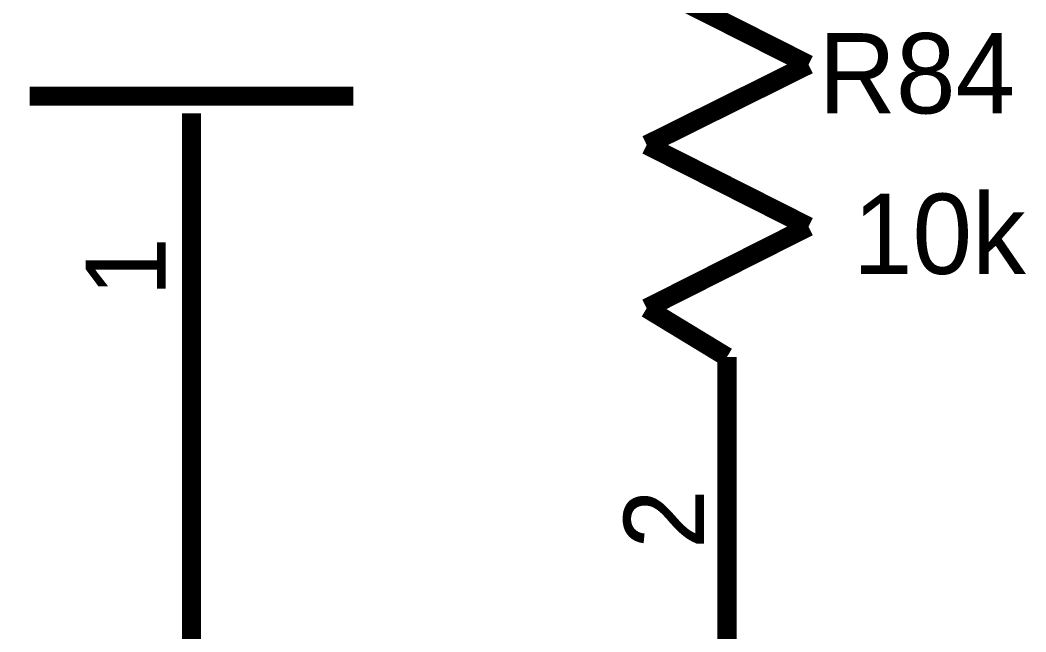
# Model space of a CAD drawing. Header units: millimetres. Extents: x 0 to 800, y 0 to 567.
# Drawn here: x 512.19 to 527.92, y 493.27 to 502.83 of the extents above; entities that cross this region are included whole.
import ezdxf

# ---------------------------------------------------------------- set-up
doc = ezdxf.new("R2010")
doc.units = ezdxf.units.MM
doc.layers.add('Sheet', color=255, linetype='Continuous')

msp = doc.modelspace()

# ---------------------------------------------------------------- linework, layer by layer
at = {"layer": 'Sheet', "const_width": 0.3}
for points in [[(524.522, 502.136), (521.991, 503.412)], [(521.991, 500.881), (524.522, 502.136)], [(517.399, 501.643), (512.337, 501.643)], [(514.868, 501.374), (514.868, 499.851)], [(514.868, 501.374), (514.868, 501.128)], [(524.522, 499.604), (521.991, 500.881)], [(514.868, 499.851), (514.868, 489.951)], [(521.991, 498.328), (524.522, 499.604)], [(523.246, 497.566), (521.991, 498.328)], [(523.246, 497.566), (523.246, 492.482)], [(523.246, 497.566), (523.246, 496.805)]]:
    msp.add_lwpolyline(points, dxfattribs=at)

# ---------------------------------------------------------------- texts
at = {"layer": 'Sheet'}
for s, p in [('R84', (524.679, 501.374)), ('10k', (525.217, 498.865))]:
    msp.add_text(s, height=1.2543, dxfattribs=at).set_placement(p)
for s, p in [('1', (514.465, 498.507)), ('2', (522.887, 494.565))]:
    msp.add_text(s, height=1.254, rotation=90, dxfattribs=at).set_placement(p)

doc.saveas('drawing.dxf')
